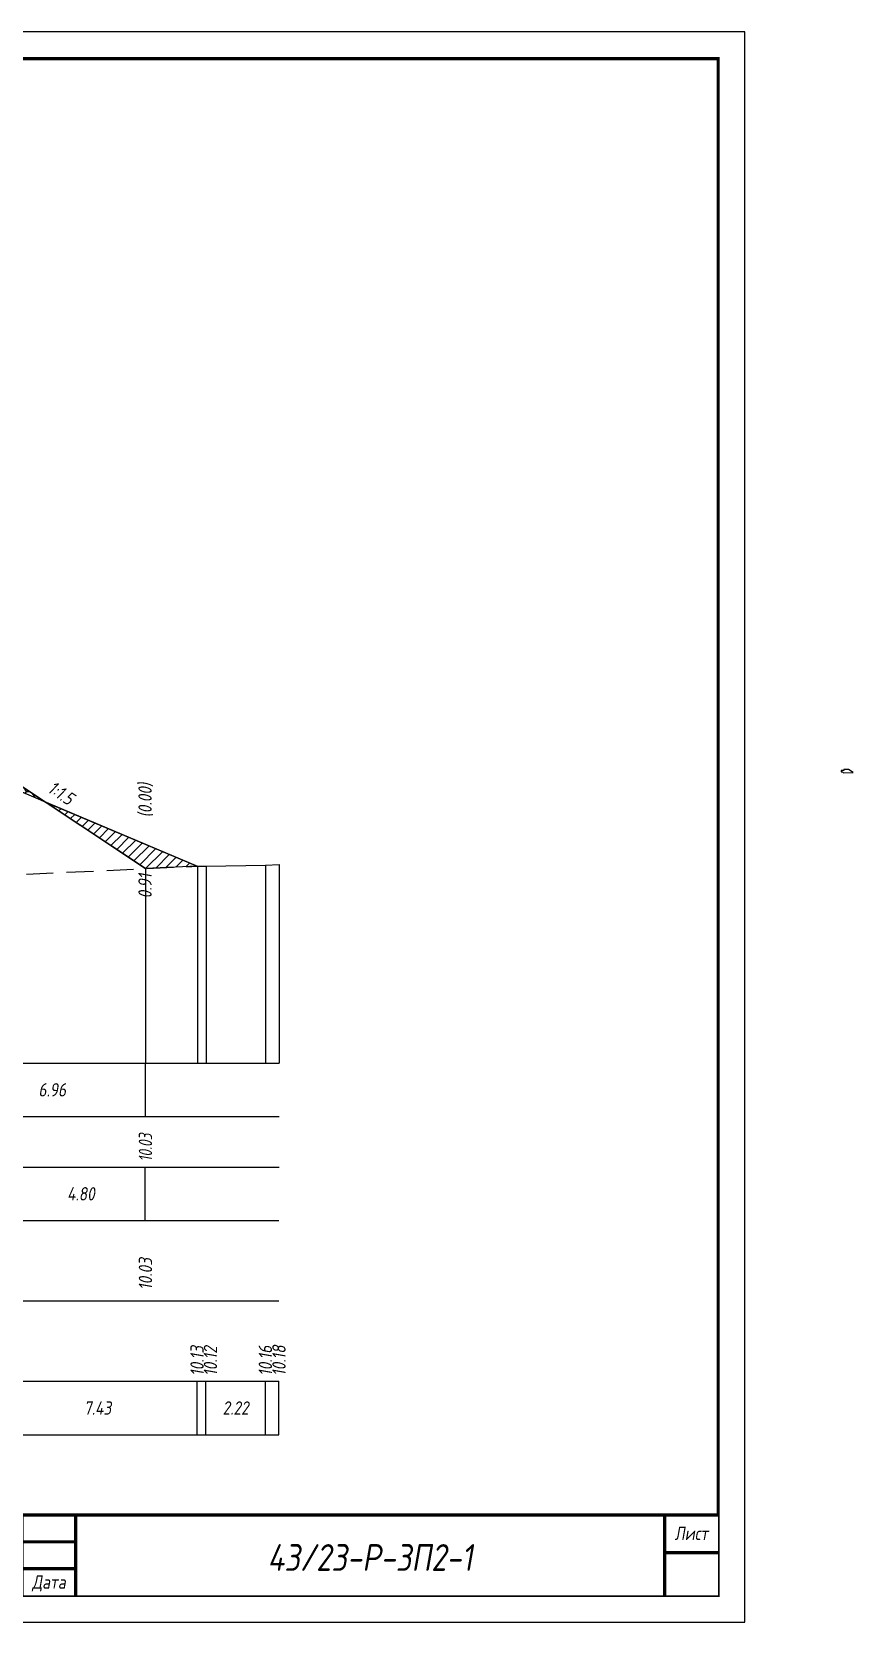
# Model space of a CAD drawing. Extents: x -717 to 1451, y -133302 to 233.
# Drawn here: x 256.7 to 410.2, y -98611.4 to -98314.4 of the extents above; entities that cross this region are included whole.
import ezdxf
from ezdxf.enums import TextEntityAlignment as Align

# ---------------------------------------------------------------- set-up
doc = ezdxf.new("R2010")
doc.units = 0
doc.linetypes.add('штриховая', pattern=[0.75, 0.5, -0.25])
for name, color, linetype in [('Зарамочное оформление', 7, 'Continuous'), ('Интерполированный поперечник', 2, 'Continuous'), ('Код_510', 7, 'Continuous'), ('Код_514', 1, 'Continuous'), ('Код_516', 1, 'Continuous'), ('Контур_0', 7, 'Continuous'), ('Контур_508', 7, 'Continuous'), ('Контур_512', 7, 'Continuous'), ('Контур_513', 7, 'Continuous'), ('Контур_818', 7, 'Continuous'), ('Красный поперечник', 1, 'Continuous'), ('Объём_2650', 7, 'Continuous'), ('Объём_2661', 7, 'Continuous'), ('Объём_2666', 7, 'Continuous'), ('Объём_2667', 7, 'Continuous'), ('Объём_2668', 7, 'Continuous'), ('Объём_2669', 7, 'Continuous'), ('Объём_2675', 7, 'Continuous'), ('Рабочие отметки', 7, 'Continuous'), ('Рабочие отметки доп.', 7, 'Continuous'), ('Таблица', 7, 'Continuous'), ('Уклоны проезжей части', 7, 'Continuous'), ('Черный поперечник', 3, 'Continuous')]:
    doc.layers.add(name, color=color, linetype=linetype)
for name, color, linetype, true_color in [('Контур_2570', 7, 'Continuous', 0x80ff00), ('Контур_2736', 4, 'Continuous', 0x00ffff), ('Контур_2737', 4, 'Continuous', 0x00ffff), ('Контур_2738', 4, 'Continuous', 0x00ffff), ('Контур_2739', 4, 'Continuous', 0x00ffff), ('Контур_2741', 4, 'Continuous', 0x00ffff), ('Контур_2742', 4, 'Continuous', 0x00ffff), ('Контур_2743', 4, 'Continuous', 0x00ffff), ('Контур_2744', 7, 'Continuous', 0xa4ffff), ('Контур_2745', 7, 'Continuous', 0xa4ffff), ('Контур_2747', 4, 'Continuous', 0x00ffff), ('Контур_2748', 4, 'Continuous', 0x00ffff), ('Контур_2749', 4, 'Continuous', 0x00ffff), ('Контур_2750', 4, 'Continuous', 0x00ffff), ('Контур_2751', 4, 'Continuous', 0x00ffff), ('Контур_2752', 4, 'Continuous', 0x00ffff), ('Контур_703', 4, 'Continuous', 0x00ffff), ('Контур_705', 4, 'Continuous', 0x00ffff), ('Контур_707', 4, 'Continuous', 0x00ffff), ('Контур_720', 131, 'Continuous', 0xaaffff), ('Объём_2563', 7, 'Continuous', 0xff8000), ('Объём_2600', 7, 'Continuous', 0x808000)]:
    doc.layers.add(name, color=color, linetype=linetype, true_color=true_color)
doc.styles.add('М', font='romand.shx', dxfattribs={"width": 0.8, "oblique": 10, "height": 2.5})

# ---------------------------------------------------------------- blocks, each defined once
blk = doc.blocks.new('Штамп')
at = {"linetype": 'Continuous'}
blk.add_wipeout([(199.95, -411.25), (384.95, -411.25), (384.95, -426.25), (199.95, -426.25)], dxfattribs=at).dxf.layer = 'Зарамочное оформление'
at = {"layer": 'Зарамочное оформление', "linetype": 'Continuous', "lineweight": -3, "const_width": 0.6, "flags": 128}
for points in [[(199.95, -426.25), (199.95, -411.25), (384.95, -411.25)], [(209.95, -411.25), (209.95, -426.25)], [(219.95, -411.25), (219.95, -426.25)], [(229.95, -411.25), (229.95, -426.25)], [(239.95, -411.25), (239.95, -426.25)], [(254.95, -411.25), (254.95, -426.25)], [(264.95, -411.25), (264.95, -426.25)], [(374.95, -411.25), (374.95, -426.25)], [(199.95, -416.25), (264.95, -416.25)], [(374.95, -418.25), (384.95, -418.25)], [(199.95, -421.25), (264.95, -421.25)]]:
    blk.add_lwpolyline(points, dxfattribs=at)
at = {"linetype": 'Continuous', "insert": (319.95, -419.17), "char_height": 5, "width": 110, "attachment_point": 5, "style": 'М'}
blk.add_mtext('{\\Q10;\\W0.8;43/23-Р-ЗП2-1}', dxfattribs=at)
at = {"layer": 'Зарамочное оформление', "linetype": 'Continuous', "style": 'М', "oblique": 10}
for s, width, p in [('Лист', 0.8, (379.95, -414.66)), ('Изм.', 0.8, (204.95, -423.75)), ('Кол.уч.', 0.7, (214.95, -423.75)), ('Лист', 0.8, (224.95, -423.75)), ('N док.', 0.7, (235.28, -423.75)), ('Подпись', 0.8, (247.45, -423.75)), ('Дата', 0.8, (259.95, -423.75))]:
    blk.add_text(s, height=2.5, dxfattribs=dict(at, width=width)).set_placement(p, align=Align.MIDDLE_CENTER)
blk = doc.blocks.new('шифр')
blk.add_blockref('Штамп', (0, -98240))

msp = doc.modelspace()

# ---------------------------------------------------------------- hatches: boundary and pattern name
at = {"layer": 'Объём_2600'}
h = msp.add_hatch(dxfattribs=at)
h.set_pattern_fill('HONEY', color=5, scale=0.3)
h.paths.add_polyline_path([(250.678, -98454.607), (254, -98454.707), (259.325, -98458.257)])
h = msp.add_hatch(dxfattribs=at)
h.set_pattern_fill('ANSI31', color=6, scale=0.4)
h.paths.add_polyline_path([(287.663, -98470.239), (277.975, -98470.691), (259.325, -98458.257), (287.663, -98470.218)])

# ---------------------------------------------------------------- linework, layer by layer
at = {"flags": 128}
msp.add_lwpolyline([(-30.054, -98611.421), (389.946, -98611.421), (389.946, -98314.421), (-30.054, -98314.421)], close=True, dxfattribs=at)
at = {"const_width": 0.6, "flags": 128}
msp.add_lwpolyline([(-10.054, -98606.421), (384.946, -98606.421), (384.946, -98319.421), (-10.054, -98319.421)], close=True, dxfattribs=at)
at = {"layer": 'Код_510'}
for p, q in [((287.62, -98576.421), (287.62, -98566.421)), ((289.278, -98576.421), (289.278, -98566.421)), ((300.377, -98576.421), (300.377, -98566.421)), ((302.921, -98576.421), (302.921, -98566.421))]:
    msp.add_line(p, q, dxfattribs=at)
at = {"layer": 'Код_514'}
msp.add_line((277.975, -98517), (277.975, -98507), dxfattribs=at)
at = {"layer": 'Код_516'}
msp.add_line((277.921, -98536.421), (277.921, -98526.421), dxfattribs=at)
at = {"layer": 'Контур_0', "flags": 128}
for points in [[(243.174, -98447.489), (277.975, -98470.691), (277.975, -98470.691), (277.975, -98470.691), (277.975, -98470.691), (277.975, -98470.691), (277.975, -98470.691), (277.975, -98470.691), (277.975, -98470.691), (277.975, -98470.691), (277.975, -98470.691), (277.975, -98470.691), (277.975, -98470.691), (277.975, -98470.691), (277.975, -98470.691), (277.975, -98470.691)], [(243.174, -98447.489), (277.975, -98470.691), (277.975, -98470.691), (277.975, -98470.691), (277.975, -98470.691), (277.975, -98470.691), (277.975, -98470.691), (277.975, -98470.691), (277.975, -98470.691), (277.975, -98470.691), (277.975, -98470.691), (277.975, -98470.691), (277.975, -98470.691), (277.975, -98470.691), (277.975, -98470.691), (277.975, -98470.691), (277.975, -98470.691), (277.975, -98470.691), (277.975, -98470.691), (277.975, -98470.691), (277.975, -98470.691), (277.975, -98470.691), (277.975, -98470.691), (277.975, -98470.691), (277.975, -98470.691), (277.975, -98470.691), (277.975, -98470.691), (277.975, -98470.691), (277.975, -98470.691), (277.975, -98470.691)]]:
    msp.add_lwpolyline(points, dxfattribs=at)
at = {"layer": 'Контур_2570', "flags": 128}
msp.add_lwpolyline([(250.53, -98454.545), (287.674, -98470.224), (289.332, -98470.24), (300.431, -98470.04), (302.975, -98469.939)], dxfattribs=at)
at = {"layer": 'Контур_2736', "flags": 128}
msp.add_lwpolyline([(243.174, -98447.489), (277.975, -98470.691)], dxfattribs=at)
at = {"layer": 'Контур_2737', "flags": 128}
msp.add_lwpolyline([(277.975, -98470.691), (277.975, -98470.691)], dxfattribs=at)
at = {"layer": 'Контур_2738', "flags": 128}
msp.add_lwpolyline([(277.975, -98470.691), (277.975, -98470.691)], dxfattribs=at)
at = {"layer": 'Контур_2739', "flags": 128}
msp.add_lwpolyline([(277.975, -98470.691), (277.975, -98470.691)], dxfattribs=at)
at = {"layer": 'Контур_2741', "flags": 128}
msp.add_lwpolyline([(277.975, -98470.691), (277.975, -98470.691)], dxfattribs=at)
at = {"layer": 'Контур_2742', "flags": 128}
msp.add_lwpolyline([(277.975, -98470.691), (277.975, -98470.691)], dxfattribs=at)
at = {"layer": 'Контур_2743', "flags": 128}
msp.add_lwpolyline([(277.975, -98470.691), (277.975, -98470.691)], dxfattribs=at)
at = {"layer": 'Контур_2744', "flags": 128}
msp.add_lwpolyline([(277.975, -98470.691), (277.975, -98470.691)], dxfattribs=at)
msp.add_lwpolyline([(277.975, -98470.691), (277.975, -98470.691)], dxfattribs=at)
msp.add_lwpolyline([(277.975, -98470.691), (277.975, -98470.691)], dxfattribs=at)
msp.add_lwpolyline([(277.975, -98470.691), (277.975, -98470.691)], dxfattribs=at)
msp.add_lwpolyline([(277.975, -98470.691), (277.975, -98470.691)], dxfattribs=at)
msp.add_lwpolyline([(277.975, -98470.691), (277.975, -98470.691)], dxfattribs=at)
at = {"layer": 'Контур_2745', "flags": 128}
msp.add_lwpolyline([(277.975, -98470.691), (277.975, -98470.691)], dxfattribs=at)
msp.add_lwpolyline([(277.975, -98470.691), (277.975, -98470.691)], dxfattribs=at)
msp.add_lwpolyline([(277.975, -98470.691), (277.975, -98470.691)], dxfattribs=at)
msp.add_lwpolyline([(277.975, -98470.691), (277.975, -98470.691)], dxfattribs=at)
msp.add_lwpolyline([(277.975, -98470.691), (277.975, -98470.691)], dxfattribs=at)
msp.add_lwpolyline([(277.975, -98470.691), (277.975, -98470.691)], dxfattribs=at)
at = {"layer": 'Контур_2747', "flags": 128}
msp.add_lwpolyline([(277.975, -98470.691), (277.975, -98470.691)], dxfattribs=at)
at = {"layer": 'Контур_2748', "flags": 128}
msp.add_lwpolyline([(277.975, -98470.691), (277.975, -98470.691)], dxfattribs=at)
at = {"layer": 'Контур_2749', "flags": 128}
msp.add_lwpolyline([(277.975, -98470.691), (277.975, -98470.691)], dxfattribs=at)
at = {"layer": 'Контур_2750', "flags": 128}
msp.add_lwpolyline([(277.975, -98470.691), (277.975, -98470.691)], dxfattribs=at)
at = {"layer": 'Контур_2751', "flags": 128}
msp.add_lwpolyline([(277.975, -98470.691), (277.975, -98470.691)], dxfattribs=at)
at = {"layer": 'Контур_2752', "flags": 128}
msp.add_lwpolyline([(277.975, -98470.691), (277.975, -98470.691)], dxfattribs=at)
at = {"layer": 'Контур_508', "flags": 128}
msp.add_lwpolyline([(104, -98482.433), (105, -98480.898), (105, -98478.829), (141.387, -98454.571), (195.424, -98452.949), (254, -98454.707), (277.975, -98470.691)], dxfattribs=at)
at = {"layer": 'Контур_512', "flags": 128}
msp.add_lwpolyline([(104, -98482.433), (105, -98480.898), (105, -98478.829), (141.387, -98454.571), (195.424, -98452.949), (254, -98454.707), (277.975, -98470.691)], dxfattribs=at)
at = {"layer": 'Контур_513', "flags": 128}
msp.add_lwpolyline([(104, -98482.433), (105, -98480.898), (105, -98478.829), (141.387, -98454.571), (195.424, -98452.949), (254, -98454.707), (277.975, -98470.691)], dxfattribs=at)
at = {"layer": 'Контур_703', "flags": 128}
for points in [[(243.174, -98447.489), (277.975, -98470.691)], [(277.975, -98470.691), (277.975, -98470.691)]]:
    msp.add_lwpolyline(points, dxfattribs=at)
at = {"layer": 'Контур_705', "flags": 128}
msp.add_lwpolyline([(277.975, -98470.691), (277.975, -98470.691)], dxfattribs=at)
at = {"layer": 'Контур_707', "flags": 128}
msp.add_lwpolyline([(277.975, -98470.691), (277.975, -98470.691)], dxfattribs=at)
at = {"layer": 'Контур_720', "flags": 128}
msp.add_lwpolyline([(277.975, -98470.691), (277.975, -98470.691)], dxfattribs=at)
at = {"layer": 'Контур_818', "flags": 128}
msp.add_lwpolyline([(105, -98479.579), (105.956, -98479.449), (105.956, -98479.449), (107.756, -98479.527), (132.737, -98461.497), (141.436, -98455.376), (141.436, -98454.626), (142.882, -98454.496), (147.177, -98453.985), (147.677, -98454.736), (181.757, -98453.049), (190.931, -98452.709), (195.424, -98452.574), (226.918, -98451.632), (233.942, -98451.413), (234.442, -98450.663), (235.685, -98450.626), (241.75, -98450.587), (250.53, -98454.545), (277.975, -98466.13)], dxfattribs=at)
at = {"layer": 'Красный поперечник'}
for p, q in [((243.174, -98447.489), (277.975, -98470.691)), ((277.975, -98470.691), (277.975, -98507))]:
    msp.add_line(p, q, dxfattribs=at)
at = {"layer": 'Объём_2563', "color": 250, "flags": 128}
msp.add_lwpolyline([(408.204, -98452.629), (408.379, -98452.804), (410.18, -98452.75), (409.304, -98452.166), (408.404, -98452.193), (408.405, -98452.359), (407.904, -98452.359), (407.904, -98452.638), (408.204, -98452.629)], dxfattribs=at)
at = {"layer": 'Объём_2600', "color": 5, "flags": 128}
msp.add_lwpolyline([(250.678, -98454.607), (254, -98454.707), (259.325, -98458.257), (250.678, -98454.607), (250.678, -98454.607)], dxfattribs=at)
at = {"layer": 'Объём_2650', "color": 6, "flags": 128}
msp.add_lwpolyline([(287.663, -98470.239), (277.975, -98470.691), (259.325, -98458.257), (287.663, -98470.218), (287.663, -98470.239), (287.663, -98470.239)], dxfattribs=at)
at = {"layer": 'Объём_2661', "flags": 128}
msp.add_lwpolyline([(243.174, -98447.489), (277.975, -98470.691)], dxfattribs=at)
at = {"layer": 'Объём_2666', "flags": 128}
msp.add_lwpolyline([(243.174, -98447.489), (277.975, -98470.691)], dxfattribs=at)
at = {"layer": 'Объём_2667', "flags": 128}
msp.add_lwpolyline([(277.975, -98470.691), (277.975, -98470.691)], dxfattribs=at)
msp.add_lwpolyline([(277.975, -98470.691), (277.975, -98470.691)], dxfattribs=at)
at = {"layer": 'Объём_2668', "flags": 128}
msp.add_lwpolyline([(277.975, -98470.691), (277.975, -98470.691)], dxfattribs=at)
msp.add_lwpolyline([(277.975, -98470.691), (277.975, -98470.691)], dxfattribs=at)
at = {"layer": 'Объём_2669', "flags": 128}
msp.add_lwpolyline([(277.975, -98470.691), (277.975, -98470.691)], dxfattribs=at)
msp.add_lwpolyline([(277.975, -98470.691), (277.975, -98470.691)], dxfattribs=at)
at = {"layer": 'Объём_2675', "flags": 128}
msp.add_lwpolyline([(277.975, -98470.691), (277.975, -98470.691)], dxfattribs=at)
msp.add_lwpolyline([(277.975, -98470.691), (277.975, -98470.691)], dxfattribs=at)
msp.add_lwpolyline([(277.975, -98470.691), (277.975, -98470.691)], dxfattribs=at)
msp.add_lwpolyline([(277.975, -98470.691), (277.975, -98470.691)], dxfattribs=at)
msp.add_lwpolyline([(277.975, -98470.691), (277.975, -98470.691)], dxfattribs=at)
msp.add_lwpolyline([(277.975, -98470.691), (277.975, -98470.691)], dxfattribs=at)
msp.add_lwpolyline([(277.975, -98470.691), (277.975, -98470.691)], dxfattribs=at)
msp.add_lwpolyline([(277.975, -98470.691), (277.975, -98470.691)], dxfattribs=at)
msp.add_lwpolyline([(277.975, -98470.691), (277.975, -98470.691)], dxfattribs=at)
msp.add_lwpolyline([(277.975, -98470.691), (277.975, -98470.691)], dxfattribs=at)
msp.add_lwpolyline([(277.975, -98470.691), (277.975, -98470.691)], dxfattribs=at)
msp.add_lwpolyline([(277.975, -98470.691), (277.975, -98470.691)], dxfattribs=at)
at = {"layer": 'Таблица'}
for p, q in [((80, -98507), (302.975, -98507)), ((80, -98517), (302.975, -98517)), ((80, -98526.421), (302.975, -98526.421)), ((79.946, -98536.421), (302.921, -98536.421)), ((79.946, -98551.421), (302.921, -98551.421)), ((79.946, -98566.421), (302.921, -98566.421)), ((79.946, -98576.421), (302.921, -98576.421))]:
    msp.add_line(p, q, dxfattribs=at)
at = {"layer": 'Черный поперечник', "color": 7}
for p, q in [((287.674, -98470.224), (287.674, -98507)), ((289.332, -98470.24), (289.332, -98507)), ((300.431, -98470.04), (300.431, -98507)), ((302.975, -98469.939), (302.975, -98507))]:
    msp.add_line(p, q, dxfattribs=at)
at = {"layer": 'Черный поперечник', "flags": 128}
msp.add_lwpolyline([(80, -98487), (91.362, -98481.783), (95.226, -98479.955), (97.45, -98479.854), (105.956, -98478.699), (107.756, -98478.777), (132.737, -98460.747), (141.436, -98454.626), (142.882, -98454.496), (147.177, -98453.985), (147.677, -98454.736), (181.757, -98453.049), (190.931, -98452.709), (195.424, -98452.574), (226.918, -98451.632), (233.942, -98451.413), (234.442, -98450.663), (235.685, -98450.626), (241.75, -98450.587), (250.53, -98454.545), (287.674, -98470.224), (289.332, -98470.24), (300.431, -98470.04), (302.975, -98469.939)], dxfattribs=at)

# ---------------------------------------------------------------- texts
at = {"linetype": 'Continuous', "style": 'М', "oblique": 10, "width": 0.8}
msp.add_text('322', height=2.5, dxfattribs=at).set_placement((380.312, -98602.509), align=Align.MIDDLE)
at = {"layer": 'Код_510', "style": 'М', "oblique": 10, "width": 0.8}
for s, p in [('10.13', (287.62, -98565.421)), ('10.12', (290.12, -98565.421)), ('10.16', (300.377, -98565.421)), ('10.18', (302.921, -98565.421))]:
    msp.add_text(s, height=2.5, rotation=90, dxfattribs=at).set_placement(p, align=Align.MIDDLE_LEFT)
for s, p in [('7.43', (269.048, -98571.421)), ('2.22', (294.827, -98571.421))]:
    msp.add_text(s, height=2.5, dxfattribs=at).set_placement(p, align=Align.MIDDLE_CENTER)
at = {"layer": 'Код_514', "style": 'М', "oblique": 10, "width": 0.8}
msp.add_text('6.96', height=2.5, dxfattribs=at).set_placement((260.574, -98512), align=Align.MIDDLE_CENTER)
at = {"layer": 'Код_514', "style": 'М', "oblique": 10, "width": 0.7}
msp.add_text('10.03', height=2.5, rotation=90, dxfattribs=at).set_placement((277.975, -98525.382), align=Align.MIDDLE_LEFT)
at = {"layer": 'Код_516', "style": 'М', "oblique": 10, "width": 0.8}
msp.add_text('4.80', height=2.5, dxfattribs=at).set_placement((265.933, -98531.421), align=Align.MIDDLE_CENTER)
msp.add_text('10.03', height=2.5, rotation=90, dxfattribs=at).set_placement((277.975, -98549.371), align=Align.MIDDLE_LEFT)
at = {"layer": 'Рабочие отметки', "color": 1, "style": 'М', "oblique": 10, "width": 0.8}
msp.add_text('0.91', height=2.5, rotation=90, dxfattribs=at).set_placement((277.897, -98471.621), align=Align.MIDDLE_RIGHT)
at = {"layer": 'Рабочие отметки доп.', "color": 1, "style": 'М', "oblique": 10, "width": 0.8}
msp.add_text('(0.00)', height=2.5, rotation=90, dxfattribs=at).set_placement((277.897, -98461.121), align=Align.MIDDLE_LEFT)
at = {"layer": 'Уклоны проезжей части', "color": 1, "style": 'М', "oblique": 10, "width": 0.8}
msp.add_text('1:1.5', height=2.5, rotation=326.30994, dxfattribs=at).set_placement((261.129, -98458.258), align=Align.BOTTOM_CENTER)

# ---------------------------------------------------------------- next in the draw order: block references
msp.add_blockref('шифр', (0, 59.829))

# ---------------------------------------------------------------- next in the draw order: linework, layer by layer
at = {"layer": 'Интерполированный поперечник', "linetype": 'штриховая', "ltscale": 10, "flags": 128}
msp.add_lwpolyline([(105.918, -98478.711), (287.663, -98470.239)], dxfattribs=at)

doc.saveas('drawing.dxf')
